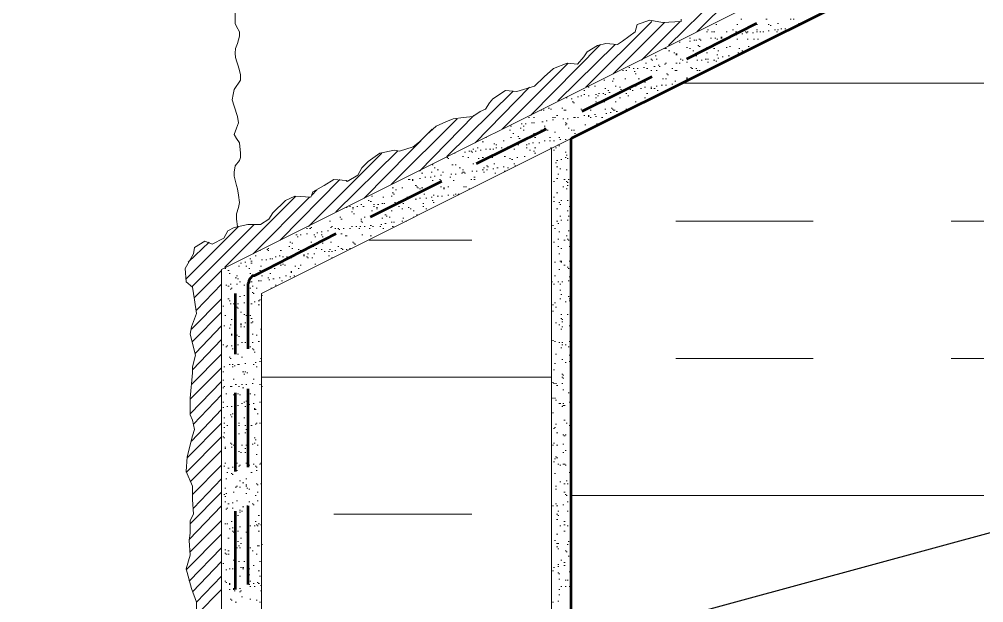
# Model space of a CAD drawing. Header units: millimetres. Extents: x 14 to 201, y 16 to 268.
# Drawn here: x 69.76 to 89.26, y 120.55 to 132.36 of the extents above; entities that cross this region are included whole.
import ezdxf

# ---------------------------------------------------------------- set-up
doc = ezdxf.new("R2010")
doc.units = ezdxf.units.MM
doc.header["$MEASUREMENT"] = 0
doc.layers.get('0').update_dxf_attribs({"linetype": 'CONTINUOUS'})

msp = doc.modelspace()

# ---------------------------------------------------------------- linework, layer by layer
at = {"color": 0, "linetype": 'Continuous', "lineweight": 15, "true_color": 0x000007}
for p, q in [((88.583, 134.662), (73.85, 127.296)), ((80.92, 129.942), (74.655, 126.809)), ((80.518, 129.752), (80.518, 114.194)), ((73.85, 111.061), (73.85, 127.296)), ((74.655, 126.809), (74.655, 111.866))]:
    msp.add_line(p, q, dxfattribs=at)
at = {"color": 0, "linetype": 'Continuous', "lineweight": 53, "true_color": 0x000007}
for p, q in [((89.26, 134.112), (80.92, 129.942)), ((84.667, 132.27), (83.248, 131.551)), ((82.55, 131.191), (81.132, 130.492)), ((80.412, 130.133), (78.994, 129.434)), ((80.92, 77.766), (80.92, 129.942)), ((78.295, 129.074), (76.856, 128.355)), ((74.38, 127), (74.38, 125.688)), ((74.126, 126.809), (74.126, 125.582)), ((74.38, 124.883), (74.38, 123.296)), ((74.126, 124.799), (74.126, 123.211)), ((74.38, 122.513), (74.38, 120.925)), ((74.126, 122.407), (74.126, 120.819))]:
    msp.add_line(p, q, dxfattribs=at)
at = {"color": 0, "linetype": 'Continuous', "lineweight": 15, "true_color": 0x656565}
for p, q in [((83.46, 132.101), (84.794, 133.435)), ((82.889, 131.826), (84.074, 132.99)), ((81.216, 130.979), (82.55, 132.313)), ((81.767, 131.254), (82.804, 132.292)), ((82.338, 131.53), (83.121, 132.313)), ((83.841, 132.249), (83.862, 132.249)), ((84.265, 132.249), (84.286, 132.249)), ((84.265, 132.249), (84.286, 132.249)), ((84.349, 132.355), (84.37, 132.355)), ((84.667, 132.249), (84.688, 132.249)), ((84.857, 132.355), (84.878, 132.355)), ((84.9, 132.249), (84.921, 132.249)), ((84.942, 132.228), (84.963, 132.228)), ((85.09, 132.27), (85.111, 132.27)), ((85.344, 132.355), (85.365, 132.355)), ((85.408, 132.355), (85.429, 132.355)), ((85.513, 132.27), (85.535, 132.27)), ((83.651, 132.101), (83.672, 132.101)), ((83.672, 132.143), (83.693, 132.143)), ((83.756, 132.101), (83.778, 132.101)), ((83.799, 132.101), (83.82, 132.101)), ((84.053, 132.101), (84.074, 132.101)), ((84.18, 132.143), (84.201, 132.143)), ((84.243, 132.101), (84.265, 132.101)), ((84.243, 132.038), (84.265, 132.038)), ((84.37, 132.059), (84.392, 132.059)), ((84.434, 132.101), (84.455, 132.101)), ((84.455, 132.08), (84.476, 132.08)), ((84.476, 132.101), (84.497, 132.101)), ((84.582, 132.08), (84.603, 132.08)), ((84.667, 132.143), (84.688, 132.143)), ((84.667, 132.101), (84.688, 132.101)), ((84.73, 132.101), (84.751, 132.101)), ((84.794, 132.101), (84.815, 132.101)), ((84.9, 132.122), (84.921, 132.122)), ((85.027, 132.143), (85.048, 132.143)), ((85.069, 132.101), (85.09, 132.101)), ((85.09, 132.143), (85.111, 132.143)), ((85.154, 132.165), (85.175, 132.165)), ((85.238, 132.165), (85.259, 132.165)), ((85.238, 132.101), (85.259, 132.101)), ((80.095, 130.408), (81.513, 131.847)), ((80.645, 130.704), (81.809, 131.847)), ((83.1, 131.889), (83.121, 131.889)), ((83.312, 131.974), (83.333, 131.974)), ((83.312, 131.911), (83.333, 131.911)), ((83.397, 131.932), (83.418, 131.932)), ((83.439, 131.932), (83.46, 131.932)), ((83.502, 131.953), (83.524, 131.953)), ((83.524, 131.932), (83.545, 131.932)), ((83.735, 131.974), (83.756, 131.974)), ((83.82, 131.974), (83.841, 131.974)), ((83.862, 131.953), (83.883, 131.953)), ((83.947, 131.995), (83.968, 131.995)), ((83.947, 131.974), (83.968, 131.974)), ((83.989, 131.953), (84.01, 131.953)), ((83.989, 131.932), (84.01, 131.932)), ((84.159, 132.016), (84.18, 132.016)), ((84.265, 131.953), (84.286, 131.953)), ((84.476, 131.953), (84.497, 131.953)), ((84.603, 131.953), (84.624, 131.953)), ((84.688, 131.953), (84.709, 131.953)), ((82.804, 131.762), (82.825, 131.762)), ((82.825, 131.762), (82.846, 131.762)), ((82.889, 131.72), (82.91, 131.72)), ((82.994, 131.678), (83.016, 131.678)), ((83.037, 131.657), (83.058, 131.657)), ((83.248, 131.784), (83.27, 131.784)), ((83.312, 131.762), (83.333, 131.762)), ((83.375, 131.72), (83.397, 131.72)), ((83.481, 131.826), (83.502, 131.826)), ((83.502, 131.805), (83.524, 131.805)), ((83.651, 131.784), (83.672, 131.784)), ((83.651, 131.678), (83.672, 131.678)), ((83.799, 131.762), (83.82, 131.762)), ((83.883, 131.72), (83.905, 131.72)), ((84.053, 131.784), (84.074, 131.784)), ((84.116, 131.805), (84.138, 131.805)), ((84.286, 131.678), (84.307, 131.678)), ((84.307, 131.762), (84.328, 131.762)), ((84.37, 131.72), (84.392, 131.72)), ((84.497, 131.805), (84.519, 131.805)), ((79.523, 130.133), (80.857, 131.466)), ((82.423, 131.466), (82.444, 131.466)), ((82.529, 131.551), (82.55, 131.551)), ((82.55, 131.53), (82.571, 131.53)), ((82.613, 131.614), (82.635, 131.614)), ((82.635, 131.551), (82.656, 131.551)), ((82.804, 131.445), (82.825, 131.445)), ((82.825, 131.466), (82.846, 131.466)), ((83.037, 131.636), (83.058, 131.636)), ((83.037, 131.466), (83.058, 131.466)), ((83.1, 131.466), (83.121, 131.466)), ((83.121, 131.551), (83.143, 131.551)), ((83.164, 131.53), (83.185, 131.53)), ((83.248, 131.487), (83.27, 131.487)), ((83.248, 131.487), (83.27, 131.487)), ((83.439, 131.614), (83.46, 131.614)), ((83.46, 131.53), (83.481, 131.53)), ((83.545, 131.53), (83.566, 131.53)), ((83.629, 131.551), (83.651, 131.551)), ((83.672, 131.551), (83.693, 131.551)), ((83.672, 131.487), (83.693, 131.487)), ((83.799, 131.53), (83.82, 131.53)), ((83.841, 131.508), (83.862, 131.508)), ((83.862, 131.636), (83.883, 131.636)), ((83.883, 131.572), (83.905, 131.572)), ((83.968, 131.593), (83.989, 131.593)), ((84.095, 131.614), (84.116, 131.614)), ((84.116, 131.551), (84.138, 131.551)), ((84.286, 131.636), (84.307, 131.636)), ((84.307, 131.636), (84.328, 131.636)), ((81.957, 131.318), (81.979, 131.318)), ((82.021, 131.318), (82.042, 131.318)), ((82.084, 131.382), (82.106, 131.382)), ((82.169, 131.36), (82.19, 131.36)), ((82.19, 131.297), (82.211, 131.297)), ((82.211, 131.254), (82.233, 131.254)), ((82.254, 131.36), (82.275, 131.36)), ((82.381, 131.382), (82.402, 131.382)), ((82.444, 131.36), (82.465, 131.36)), ((82.529, 131.318), (82.55, 131.318)), ((82.592, 131.403), (82.613, 131.403)), ((82.635, 131.318), (82.656, 131.318)), ((82.677, 131.424), (82.698, 131.424)), ((82.698, 131.403), (82.719, 131.403)), ((82.846, 131.254), (82.867, 131.254)), ((82.952, 131.36), (82.973, 131.36)), ((83.016, 131.318), (83.037, 131.318)), ((83.037, 131.318), (83.058, 131.318)), ((83.333, 131.382), (83.354, 131.382)), ((83.354, 131.36), (83.375, 131.36)), ((83.439, 131.36), (83.46, 131.36)), ((83.46, 131.318), (83.481, 131.318)), ((83.502, 131.318), (83.524, 131.318)), ((81.576, 131.127), (81.598, 131.127)), ((81.746, 131.106), (81.767, 131.106)), ((81.767, 131.149), (81.788, 131.149)), ((82, 131.149), (82.021, 131.149)), ((82.275, 131.149), (82.296, 131.149)), ((82.381, 131.106), (82.402, 131.106)), ((82.402, 131.085), (82.423, 131.085)), ((82.423, 131.149), (82.444, 131.149)), ((82.762, 131.149), (82.783, 131.149)), ((82.825, 131.149), (82.846, 131.149)), ((82.867, 131.233), (82.889, 131.233)), ((83.016, 131.106), (83.037, 131.106)), ((83.143, 131.064), (89.26, 131.064)), ((83.164, 131.064), (83.185, 131.064)), ((83.248, 131.17), (83.27, 131.17)), ((83.248, 131.149), (83.27, 131.149)), ((83.502, 131.233), (83.524, 131.233)), ((78.401, 129.582), (79.735, 130.895)), ((78.973, 129.857), (80.073, 130.979)), ((81.174, 130.916), (81.195, 130.916)), ((81.259, 130.979), (81.28, 130.979)), ((81.386, 131), (81.407, 131)), ((81.598, 130.958), (81.619, 130.958)), ((81.661, 130.916), (81.682, 130.916)), ((81.682, 130.874), (81.703, 130.874)), ((81.809, 131), (81.83, 131)), ((81.894, 130.979), (81.915, 130.979)), ((81.894, 130.895), (81.915, 130.895)), ((81.915, 130.937), (81.936, 130.937)), ((81.979, 130.916), (82, 130.916)), ((82.084, 130.958), (82.106, 130.958)), ((82.106, 130.937), (82.127, 130.937)), ((82.148, 130.916), (82.169, 130.916)), ((82.211, 131), (82.233, 131)), ((82.317, 130.958), (82.338, 130.958)), ((82.402, 130.979), (82.423, 130.979)), ((82.529, 130.979), (82.55, 130.979)), ((82.529, 130.958), (82.55, 130.958)), ((82.592, 130.958), (82.613, 130.958)), ((82.635, 131), (82.656, 131)), ((82.656, 130.916), (82.677, 130.916)), ((82.74, 131.022), (82.762, 131.022)), ((82.825, 131.022), (82.846, 131.022)), ((82.952, 131.043), (82.973, 131.043)), ((83.058, 131.022), (83.079, 131.022)), ((80.814, 130.768), (80.835, 130.768)), ((80.92, 130.746), (80.941, 130.746)), ((80.941, 130.683), (80.963, 130.683)), ((81.047, 130.789), (81.068, 130.789)), ((81.111, 130.81), (81.132, 130.81)), ((81.174, 130.831), (81.195, 130.831)), ((81.259, 130.81), (81.28, 130.81)), ((81.407, 130.831), (81.428, 130.831)), ((81.407, 130.768), (81.428, 130.768)), ((81.407, 130.683), (81.428, 130.683)), ((81.449, 130.81), (81.471, 130.81)), ((81.471, 130.852), (81.492, 130.852)), ((81.555, 130.852), (81.576, 130.852)), ((81.576, 130.683), (81.598, 130.683)), ((81.598, 130.831), (81.619, 130.831)), ((81.809, 130.683), (81.83, 130.683)), ((81.894, 130.768), (81.915, 130.768)), ((82.021, 130.852), (82.042, 130.852)), ((82.063, 130.81), (82.084, 130.81)), ((82.211, 130.683), (82.233, 130.683)), ((82.211, 130.683), (82.233, 130.683)), ((82.402, 130.768), (82.423, 130.768)), ((82.444, 130.852), (82.465, 130.852)), ((80.306, 130.514), (80.327, 130.514)), ((80.349, 130.514), (80.37, 130.514)), ((80.454, 130.556), (80.476, 130.556)), ((80.497, 130.535), (80.518, 130.535)), ((80.73, 130.556), (80.751, 130.556)), ((80.772, 130.514), (80.793, 130.514)), ((80.793, 130.514), (80.814, 130.514)), ((80.963, 130.662), (80.984, 130.662)), ((80.963, 130.662), (80.984, 130.662)), ((81.111, 130.535), (81.132, 130.535)), ((81.195, 130.535), (81.216, 130.535)), ((81.238, 130.556), (81.259, 130.556)), ((81.301, 130.514), (81.322, 130.514)), ((81.598, 130.535), (81.619, 130.535)), ((81.703, 130.471), (81.725, 130.471)), ((81.725, 130.556), (81.746, 130.556)), ((81.746, 130.535), (81.767, 130.535)), ((81.767, 130.514), (81.788, 130.514)), ((81.788, 130.514), (81.809, 130.514)), ((81.83, 130.492), (81.852, 130.492)), ((82.021, 130.535), (82.042, 130.535)), ((82.042, 130.514), (82.063, 130.514)), ((82.254, 130.641), (82.275, 130.641)), ((77.279, 129.011), (78.613, 130.344)), ((77.851, 129.286), (78.952, 130.408)), ((80.052, 130.366), (80.073, 130.366)), ((80.158, 130.366), (80.179, 130.366)), ((80.327, 130.281), (80.349, 130.281)), ((80.412, 130.302), (80.433, 130.302)), ((80.539, 130.366), (80.56, 130.366)), ((80.539, 130.323), (80.56, 130.323)), ((80.581, 130.366), (80.603, 130.366)), ((80.624, 130.408), (80.645, 130.408)), ((80.751, 130.344), (80.772, 130.344)), ((80.835, 130.344), (80.857, 130.344)), ((80.963, 130.366), (80.984, 130.366)), ((80.984, 130.366), (81.005, 130.366)), ((81.047, 130.366), (81.068, 130.366)), ((81.174, 130.408), (81.195, 130.408)), ((81.259, 130.408), (81.28, 130.408)), ((81.259, 130.387), (81.28, 130.387)), ((81.301, 130.366), (81.322, 130.366)), ((81.386, 130.429), (81.407, 130.429)), ((81.407, 130.387), (81.428, 130.387)), ((81.534, 130.366), (81.555, 130.366)), ((81.619, 130.45), (81.64, 130.45)), ((76.729, 128.736), (78.105, 130.133)), ((79.671, 130.112), (79.692, 130.112)), ((79.692, 130.196), (79.714, 130.196)), ((79.883, 130.154), (79.904, 130.154)), ((79.904, 130.238), (79.925, 130.238)), ((79.946, 130.196), (79.968, 130.196)), ((79.946, 130.112), (79.968, 130.112)), ((79.989, 130.238), (80.01, 130.238)), ((80.116, 130.26), (80.137, 130.26)), ((80.158, 130.26), (80.179, 130.26)), ((80.306, 130.112), (80.327, 130.112)), ((80.349, 130.09), (80.37, 130.09)), ((80.37, 130.196), (80.391, 130.196)), ((80.37, 130.154), (80.391, 130.154)), ((80.433, 130.112), (80.454, 130.112)), ((80.793, 130.26), (80.814, 130.26)), ((80.793, 130.217), (80.814, 130.217)), ((80.814, 130.238), (80.835, 130.238)), ((80.857, 130.154), (80.878, 130.154)), ((80.92, 130.112), (80.941, 130.112)), ((80.963, 130.112), (80.984, 130.112)), ((81.195, 130.217), (81.216, 130.217)), ((81.428, 130.238), (81.449, 130.238)), ((79.185, 129.963), (79.206, 129.963)), ((79.544, 129.9), (79.565, 129.9)), ((79.692, 129.963), (79.714, 129.963)), ((79.735, 130.048), (79.756, 130.048)), ((79.841, 129.984), (79.862, 129.984)), ((79.862, 129.942), (79.883, 129.942)), ((79.968, 129.9), (79.989, 129.9)), ((80.158, 130.048), (80.179, 130.048)), ((80.179, 129.963), (80.2, 129.963)), ((80.37, 129.9), (80.391, 129.9)), ((80.476, 129.963), (80.497, 129.963)), ((80.476, 129.9), (80.497, 129.9)), ((80.56, 129.9), (80.581, 129.9)), ((80.581, 130.069), (80.603, 130.069)), ((80.666, 129.963), (80.687, 129.963)), ((80.687, 129.921), (80.708, 129.921)), ((80.793, 129.921), (80.814, 129.921)), ((80.899, 129.942), (80.92, 129.942)), ((80.984, 130.048), (81.005, 130.048)), ((78.931, 129.73), (78.952, 129.73)), ((79.015, 129.752), (79.036, 129.752)), ((79.079, 129.709), (79.1, 129.709)), ((79.121, 129.879), (79.142, 129.879)), ((79.185, 129.73), (79.206, 129.73)), ((79.269, 129.73), (79.29, 129.73)), ((79.333, 129.73), (79.354, 129.73)), ((79.354, 129.836), (79.375, 129.836)), ((79.396, 129.815), (79.417, 129.815)), ((79.396, 129.752), (79.417, 129.752)), ((79.502, 129.752), (79.523, 129.752)), ((79.565, 129.709), (79.587, 129.709)), ((79.629, 129.773), (79.65, 129.773)), ((79.692, 129.794), (79.714, 129.794)), ((79.756, 129.73), (79.777, 129.73)), ((79.841, 129.815), (79.862, 129.815)), ((80.01, 129.815), (80.031, 129.815)), ((80.01, 129.752), (80.031, 129.752)), ((80.052, 129.836), (80.073, 129.836)), ((80.073, 129.709), (80.095, 129.709)), ((80.137, 129.857), (80.158, 129.857)), ((80.179, 129.752), (80.2, 129.752)), ((80.264, 129.857), (80.285, 129.857)), ((80.497, 129.752), (80.518, 129.752)), ((80.56, 129.709), (80.581, 129.709)), ((80.603, 129.752), (80.624, 129.752)), ((80.645, 129.815), (80.666, 129.815)), ((80.666, 129.794), (80.687, 129.794)), ((75.607, 128.164), (77.089, 129.646)), ((76.158, 128.461), (77.406, 129.688)), ((78.401, 129.561), (78.423, 129.561)), ((78.423, 129.54), (78.444, 129.54)), ((78.55, 129.646), (78.571, 129.646)), ((78.719, 129.582), (78.74, 129.582)), ((78.761, 129.667), (78.782, 129.667)), ((78.825, 129.561), (78.846, 129.561)), ((78.846, 129.688), (78.867, 129.688)), ((78.888, 129.688), (78.909, 129.688)), ((78.909, 129.667), (78.931, 129.667)), ((78.973, 129.688), (78.994, 129.688)), ((79.036, 129.54), (79.058, 129.54)), ((79.121, 129.561), (79.142, 129.561)), ((79.312, 129.561), (79.333, 129.561)), ((79.523, 129.688), (79.544, 129.688)), ((79.565, 129.582), (79.587, 129.582)), ((79.671, 129.54), (79.692, 129.54)), ((79.714, 129.519), (79.735, 129.519)), ((79.819, 129.561), (79.841, 129.561)), ((79.968, 129.582), (79.989, 129.582)), ((80.158, 129.688), (80.179, 129.688)), ((80.179, 129.646), (80.2, 129.646)), ((80.624, 129.498), (80.645, 129.498)), ((80.708, 129.519), (80.73, 129.519)), ((80.793, 129.667), (80.814, 129.667)), ((80.793, 129.561), (80.814, 129.561)), ((80.814, 129.604), (80.835, 129.604)), ((80.835, 129.54), (80.857, 129.54)), ((78.105, 129.413), (78.126, 129.413)), ((78.147, 129.35), (78.169, 129.35)), ((78.211, 129.307), (78.232, 129.307)), ((78.507, 129.413), (78.528, 129.413)), ((78.571, 129.413), (78.592, 129.413)), ((78.655, 129.35), (78.677, 129.35)), ((78.719, 129.307), (78.74, 129.307)), ((78.931, 129.434), (78.952, 129.434)), ((79.121, 129.307), (79.142, 129.307)), ((79.142, 129.35), (79.163, 129.35)), ((79.206, 129.392), (79.227, 129.392)), ((79.206, 129.307), (79.227, 129.307)), ((79.227, 129.371), (79.248, 129.371)), ((79.333, 129.328), (79.354, 129.328)), ((79.354, 129.434), (79.375, 129.434)), ((79.417, 129.35), (79.438, 129.35)), ((79.544, 129.371), (79.565, 129.371)), ((79.629, 129.35), (79.65, 129.35)), ((79.756, 129.434), (79.777, 129.434)), ((79.777, 129.392), (79.798, 129.392)), ((80.603, 129.455), (80.624, 129.455)), ((80.624, 129.371), (80.645, 129.371)), ((80.687, 129.328), (80.708, 129.328)), ((80.814, 129.307), (80.835, 129.307)), ((75.036, 127.889), (76.242, 129.117)), ((77.618, 129.117), (77.639, 129.117)), ((77.639, 129.117), (77.66, 129.117)), ((77.703, 129.117), (77.724, 129.117)), ((77.851, 129.138), (77.872, 129.138)), ((77.893, 129.244), (77.915, 129.244)), ((77.957, 129.159), (77.978, 129.159)), ((78.063, 129.159), (78.084, 129.159)), ((78.084, 129.265), (78.105, 129.265)), ((78.147, 129.18), (78.169, 129.18)), ((78.253, 129.117), (78.274, 129.117)), ((78.274, 129.201), (78.295, 129.201)), ((78.317, 129.265), (78.338, 129.265)), ((78.465, 129.159), (78.486, 129.159)), ((78.486, 129.222), (78.507, 129.222)), ((78.571, 129.222), (78.592, 129.222)), ((78.698, 129.244), (78.719, 129.244)), ((78.719, 129.265), (78.74, 129.265)), ((78.74, 129.265), (78.761, 129.265)), ((78.761, 129.244), (78.782, 129.244)), ((78.888, 129.117), (78.909, 129.117)), ((78.909, 129.286), (78.931, 129.286)), ((78.952, 129.159), (78.973, 129.159)), ((78.952, 129.117), (78.973, 129.117)), ((78.994, 129.286), (79.015, 129.286)), ((79.142, 129.265), (79.163, 129.265)), ((79.375, 129.244), (79.396, 129.244)), ((79.565, 129.286), (79.587, 129.286)), ((80.624, 129.138), (80.645, 129.138)), ((80.645, 129.222), (80.666, 129.222)), ((80.772, 129.117), (80.793, 129.117)), ((80.857, 129.117), (80.878, 129.117)), ((77.301, 128.947), (77.322, 128.947)), ((77.491, 128.947), (77.512, 128.947)), ((77.703, 129.096), (77.724, 129.096)), ((77.766, 128.99), (77.788, 128.99)), ((77.788, 128.968), (77.809, 128.968)), ((77.809, 128.947), (77.83, 128.947)), ((77.851, 128.926), (77.872, 128.926)), ((77.893, 128.947), (77.915, 128.947)), ((78.105, 129.096), (78.126, 129.096)), ((78.274, 129.096), (78.295, 129.096)), ((78.274, 128.968), (78.295, 128.968)), ((78.338, 128.947), (78.359, 128.947)), ((78.338, 128.926), (78.359, 128.926)), ((78.423, 128.968), (78.444, 128.968)), ((78.528, 129.096), (78.55, 129.096)), ((78.74, 128.968), (78.761, 128.968)), ((78.782, 128.968), (78.804, 128.968)), ((78.846, 128.926), (78.867, 128.926)), ((80.56, 129.074), (80.581, 129.074)), ((80.751, 128.968), (80.772, 128.968)), ((80.814, 129.074), (80.835, 129.074)), ((80.814, 128.926), (80.835, 128.926)), ((80.835, 129.053), (80.857, 129.053)), ((80.835, 128.99), (80.857, 128.99)), ((73.914, 127.339), (75.353, 128.778)), ((74.485, 127.614), (75.628, 128.757)), ((75.671, 128.799), (75.777, 128.905)), ((76.877, 128.778), (76.898, 128.778)), ((77.11, 128.757), (77.131, 128.757)), ((77.279, 128.778), (77.301, 128.778)), ((77.301, 128.842), (77.322, 128.842)), ((77.322, 128.82), (77.343, 128.82)), ((77.364, 128.905), (77.385, 128.905)), ((77.597, 128.757), (77.618, 128.757)), ((77.703, 128.799), (77.724, 128.799)), ((77.851, 128.736), (77.872, 128.736)), ((77.936, 128.82), (77.957, 128.82)), ((77.978, 128.736), (77.999, 128.736)), ((78.084, 128.757), (78.105, 128.757)), ((78.126, 128.799), (78.147, 128.799)), ((78.211, 128.778), (78.232, 128.778)), ((78.295, 128.778), (78.317, 128.778)), ((78.423, 128.799), (78.444, 128.799)), ((78.528, 128.799), (78.55, 128.799)), ((78.571, 128.82), (78.592, 128.82)), ((78.613, 128.799), (78.634, 128.799)), ((78.634, 128.82), (78.655, 128.82)), ((80.56, 128.757), (80.581, 128.757)), ((80.624, 128.842), (80.645, 128.842)), ((76.369, 128.545), (76.39, 128.545)), ((76.433, 128.566), (76.454, 128.566)), ((76.496, 128.545), (76.517, 128.545)), ((76.496, 128.524), (76.517, 128.524)), ((76.581, 128.566), (76.602, 128.566)), ((76.666, 128.609), (76.687, 128.609)), ((76.708, 128.566), (76.729, 128.566)), ((76.814, 128.693), (76.835, 128.693)), ((76.856, 128.672), (76.877, 128.672)), ((76.92, 128.609), (76.941, 128.609)), ((76.92, 128.566), (76.941, 128.566)), ((76.983, 128.545), (77.004, 128.545)), ((76.983, 128.524), (77.004, 128.524)), ((77.004, 128.609), (77.025, 128.609)), ((77.089, 128.63), (77.11, 128.63)), ((77.131, 128.63), (77.152, 128.63)), ((77.343, 128.651), (77.364, 128.651)), ((77.428, 128.672), (77.449, 128.672)), ((77.428, 128.566), (77.449, 128.566)), ((77.47, 128.693), (77.491, 128.693)), ((77.491, 128.524), (77.512, 128.524)), ((77.512, 128.63), (77.533, 128.63)), ((77.555, 128.693), (77.576, 128.693)), ((77.618, 128.545), (77.639, 128.545)), ((77.66, 128.524), (77.682, 128.524)), ((77.766, 128.714), (77.788, 128.714)), ((77.915, 128.63), (77.936, 128.63)), ((77.915, 128.566), (77.936, 128.566)), ((77.978, 128.524), (77.999, 128.524)), ((78.105, 128.693), (78.126, 128.693)), ((78.126, 128.651), (78.147, 128.651)), ((80.56, 128.672), (80.581, 128.672)), ((80.624, 128.524), (80.645, 128.524)), ((80.666, 128.651), (80.687, 128.651)), ((80.687, 128.609), (80.708, 128.609)), ((80.708, 128.693), (80.73, 128.693)), ((80.835, 128.693), (80.857, 128.693)), ((80.878, 128.566), (80.899, 128.566)), ((80.92, 128.714), (80.941, 128.714)), ((76.242, 128.355), (76.263, 128.355)), ((76.475, 128.461), (76.496, 128.461)), ((76.517, 128.418), (76.539, 128.418)), ((76.729, 128.355), (76.75, 128.355)), ((76.877, 128.482), (76.898, 128.482)), ((77.089, 128.333), (77.11, 128.333)), ((77.152, 128.397), (77.174, 128.397)), ((77.174, 128.376), (77.195, 128.376)), ((77.237, 128.355), (77.258, 128.355)), ((77.279, 128.482), (77.301, 128.482)), ((77.512, 128.333), (77.533, 128.333)), ((77.724, 128.482), (77.745, 128.482)), ((77.724, 128.355), (77.745, 128.355)), ((77.788, 128.397), (77.809, 128.397)), ((80.687, 128.376), (80.708, 128.376)), ((80.835, 128.482), (80.857, 128.482)), ((80.857, 128.376), (80.878, 128.376)), ((73.131, 127.106), (74.189, 128.164)), ((73.258, 126.958), (74.507, 128.206)), ((75.65, 128.143), (75.671, 128.143)), ((76.031, 128.27), (76.052, 128.27)), ((76.052, 128.143), (76.073, 128.143)), ((76.073, 128.164), (76.094, 128.164)), ((76.263, 128.312), (76.285, 128.312)), ((76.475, 128.164), (76.496, 128.164)), ((76.56, 128.164), (76.581, 128.164)), ((76.644, 128.164), (76.666, 128.164)), ((76.666, 128.312), (76.687, 128.312)), ((76.666, 128.27), (76.687, 128.27)), ((76.687, 128.249), (76.708, 128.249)), ((76.729, 128.164), (76.75, 128.164)), ((76.856, 128.185), (76.877, 128.185)), ((76.898, 128.164), (76.92, 128.164)), ((77.047, 128.164), (77.068, 128.164)), ((77.068, 128.206), (77.089, 128.206)), ((77.152, 128.228), (77.174, 128.228)), ((77.279, 128.249), (77.301, 128.249)), ((77.301, 128.164), (77.322, 128.164)), ((77.322, 128.249), (77.343, 128.249)), ((77.491, 128.27), (77.512, 128.27)), ((77.576, 128.27), (77.597, 128.27)), ((80.539, 128.185), (80.56, 128.185)), ((80.624, 128.27), (80.645, 128.27)), ((80.645, 128.228), (80.666, 128.228)), ((80.708, 128.291), (80.73, 128.291)), ((80.835, 128.291), (80.857, 128.291)), ((83.037, 128.27), (85.81, 128.27)), ((88.604, 128.27), (89.26, 128.27)), ((75.353, 127.995), (75.375, 127.995)), ((75.375, 127.953), (75.396, 127.953)), ((75.438, 127.995), (75.459, 127.995)), ((75.438, 127.995), (75.459, 127.995)), ((75.565, 128.122), (75.586, 128.122)), ((75.565, 128.016), (75.586, 128.016)), ((75.628, 128.122), (75.65, 128.122)), ((75.713, 127.995), (75.734, 127.995)), ((75.734, 127.953), (75.756, 127.953)), ((75.777, 128.037), (75.798, 128.037)), ((75.861, 128.058), (75.883, 128.058)), ((75.861, 127.995), (75.883, 127.995)), ((75.883, 127.953), (75.904, 127.953)), ((75.988, 128.079), (76.01, 128.079)), ((76.137, 128.122), (76.158, 128.122)), ((76.2, 128.122), (76.221, 128.122)), ((76.221, 128.101), (76.242, 128.101)), ((76.221, 128.101), (76.242, 128.101)), ((76.263, 128.016), (76.285, 128.016)), ((76.306, 128.122), (76.327, 128.122)), ((76.348, 127.974), (76.369, 127.974)), ((76.369, 127.974), (76.39, 127.974)), ((76.433, 128.122), (76.454, 128.122)), ((76.623, 128.122), (76.644, 128.122)), ((76.687, 127.995), (76.708, 127.995)), ((76.835, 128.122), (76.856, 128.122)), ((76.856, 127.974), (76.877, 127.974)), ((77.11, 128.122), (77.131, 128.122)), ((80.581, 128.122), (80.603, 128.122)), ((80.666, 128.058), (80.687, 128.058)), ((80.814, 127.974), (80.835, 127.974)), ((80.857, 128.079), (80.878, 128.079)), ((73.173, 127.445), (73.596, 127.847)), ((75.205, 127.762), (75.226, 127.762)), ((75.226, 127.847), (75.248, 127.847)), ((75.226, 127.847), (75.248, 127.847)), ((75.269, 127.825), (75.29, 127.825)), ((75.65, 127.847), (75.671, 127.847)), ((75.692, 127.762), (75.713, 127.762)), ((75.883, 127.825), (75.904, 127.825)), ((76.052, 127.847), (76.073, 127.847)), ((76.2, 127.762), (76.221, 127.762)), ((76.496, 127.847), (76.517, 127.847)), ((76.517, 127.825), (76.539, 127.825)), ((76.539, 127.804), (76.56, 127.804)), ((76.835, 127.889), (78.909, 127.889)), ((80.56, 127.847), (80.581, 127.847)), ((80.645, 127.91), (80.666, 127.91)), ((80.645, 127.762), (80.666, 127.762)), ((80.772, 127.889), (80.793, 127.889)), ((80.835, 127.91), (80.857, 127.91)), ((80.857, 127.889), (80.878, 127.889)), ((80.857, 127.889), (80.878, 127.889)), ((80.878, 127.762), (80.899, 127.762)), ((74.528, 127.571), (74.549, 127.571)), ((74.613, 127.677), (74.634, 127.677)), ((74.761, 127.699), (74.782, 127.699)), ((74.782, 127.72), (74.803, 127.72)), ((74.782, 127.677), (74.803, 127.677)), ((74.93, 127.55), (74.951, 127.55)), ((75.015, 127.571), (75.036, 127.571)), ((75.036, 127.677), (75.057, 127.677)), ((75.078, 127.55), (75.099, 127.55)), ((75.163, 127.55), (75.184, 127.55)), ((75.269, 127.72), (75.29, 127.72)), ((75.29, 127.571), (75.311, 127.571)), ((75.396, 127.699), (75.417, 127.699)), ((75.438, 127.677), (75.459, 127.677)), ((75.502, 127.593), (75.523, 127.593)), ((75.502, 127.571), (75.523, 127.571)), ((75.565, 127.55), (75.586, 127.55)), ((75.586, 127.614), (75.607, 127.614)), ((75.713, 127.614), (75.734, 127.614)), ((75.756, 127.72), (75.777, 127.72)), ((75.861, 127.699), (75.883, 127.699)), ((75.925, 127.656), (75.946, 127.656)), ((76.01, 127.656), (76.031, 127.656)), ((76.01, 127.571), (76.031, 127.571)), ((76.031, 127.699), (76.052, 127.699)), ((76.073, 127.656), (76.094, 127.656)), ((76.137, 127.677), (76.158, 127.677)), ((76.263, 127.72), (76.285, 127.72)), ((76.285, 127.699), (76.306, 127.699)), ((76.369, 127.699), (76.39, 127.699)), ((76.433, 127.72), (76.454, 127.72)), ((80.666, 127.614), (80.687, 127.614)), ((80.708, 127.72), (80.73, 127.72)), ((74.189, 127.36), (74.21, 127.36)), ((74.231, 127.423), (74.253, 127.423)), ((74.316, 127.445), (74.337, 127.445)), ((74.337, 127.36), (74.358, 127.36)), ((74.422, 127.508), (74.443, 127.508)), ((74.443, 127.466), (74.464, 127.466)), ((74.443, 127.423), (74.464, 127.423)), ((74.634, 127.36), (74.655, 127.36)), ((74.655, 127.487), (74.676, 127.487)), ((74.74, 127.487), (74.761, 127.487)), ((74.824, 127.508), (74.845, 127.508)), ((74.845, 127.36), (74.867, 127.36)), ((74.867, 127.508), (74.888, 127.508)), ((75.036, 127.381), (75.057, 127.381)), ((75.078, 127.402), (75.099, 127.402)), ((75.121, 127.381), (75.142, 127.381)), ((75.248, 127.529), (75.269, 127.529)), ((75.332, 127.36), (75.353, 127.36)), ((75.438, 127.381), (75.459, 127.381)), ((75.586, 127.529), (75.607, 127.529)), ((75.671, 127.529), (75.692, 127.529)), ((75.734, 127.402), (75.756, 127.402)), ((76.073, 127.529), (76.094, 127.529)), ((80.581, 127.445), (80.603, 127.445)), ((80.687, 127.466), (80.708, 127.466)), ((80.708, 127.466), (80.73, 127.466)), ((80.708, 127.445), (80.73, 127.445)), ((80.772, 127.381), (80.793, 127.381)), ((80.878, 127.466), (80.899, 127.466)), ((73.3, 126.725), (73.85, 127.275)), ((73.914, 127.317), (73.935, 127.317)), ((73.977, 127.275), (73.999, 127.275)), ((73.999, 127.212), (74.02, 127.212)), ((74.147, 127.169), (74.168, 127.169)), ((74.401, 127.317), (74.422, 127.317)), ((74.422, 127.212), (74.443, 127.212)), ((74.613, 127.275), (74.634, 127.275)), ((74.634, 127.254), (74.655, 127.254)), ((74.655, 127.169), (74.676, 127.169)), ((74.824, 127.212), (74.845, 127.212)), ((74.909, 127.317), (74.93, 127.317)), ((75.142, 127.169), (75.163, 127.169)), ((75.248, 127.254), (75.269, 127.254)), ((75.248, 127.233), (75.269, 127.233)), ((75.311, 127.169), (75.332, 127.169)), ((75.396, 127.317), (75.417, 127.317)), ((80.581, 127.169), (80.603, 127.169)), ((80.666, 127.296), (80.687, 127.296)), ((80.835, 127.339), (80.857, 127.339)), ((80.857, 127.317), (80.878, 127.317)), ((73.342, 126.471), (73.85, 127)), ((73.935, 126.979), (73.956, 126.979)), ((74.02, 127), (74.041, 127)), ((74.126, 127.127), (74.147, 127.127)), ((74.147, 127), (74.168, 127)), ((74.168, 127.106), (74.189, 127.106)), ((74.21, 127.042), (74.231, 127.042)), ((74.295, 126.979), (74.316, 126.979)), ((74.38, 127.042), (74.401, 127.042)), ((74.443, 127.042), (74.464, 127.042)), ((74.591, 127.063), (74.613, 127.063)), ((74.634, 127.063), (74.655, 127.063)), ((74.782, 127.127), (74.803, 127.127)), ((74.803, 127.085), (74.824, 127.085)), ((74.888, 127.106), (74.909, 127.106)), ((74.93, 126.979), (74.951, 126.979)), ((75.015, 127.127), (75.036, 127.127)), ((75.057, 127.063), (75.078, 127.063)), ((75.226, 127.148), (75.248, 127.148)), ((80.518, 127.042), (80.539, 127.042)), ((80.56, 127), (80.581, 127)), ((80.645, 127.042), (80.666, 127.042)), ((80.687, 127), (80.708, 127)), ((80.73, 127.042), (80.751, 127.042)), ((80.857, 127.063), (80.878, 127.063)), ((80.878, 127.148), (80.899, 127.148)), ((80.899, 126.979), (80.92, 126.979)), ((73.977, 126.958), (73.999, 126.958)), ((74.02, 126.894), (74.041, 126.894)), ((74.041, 126.915), (74.062, 126.915)), ((74.295, 126.767), (74.316, 126.767)), ((74.422, 126.915), (74.443, 126.915)), ((74.464, 126.958), (74.485, 126.958)), ((74.464, 126.831), (74.485, 126.831)), ((74.485, 126.809), (74.507, 126.809)), ((74.549, 126.915), (74.57, 126.915)), ((74.655, 126.767), (74.676, 126.767)), ((74.845, 126.915), (74.867, 126.915)), ((80.687, 126.873), (80.708, 126.873)), ((80.708, 126.788), (80.73, 126.788)), ((80.899, 126.852), (80.92, 126.852)), ((73.237, 126.09), (73.85, 126.704)), ((73.977, 126.704), (73.999, 126.704)), ((73.999, 126.661), (74.02, 126.661)), ((74.02, 126.598), (74.041, 126.598)), ((74.083, 126.598), (74.104, 126.598)), ((74.168, 126.598), (74.189, 126.598)), ((74.21, 126.746), (74.231, 126.746)), ((74.295, 126.619), (74.316, 126.619)), ((74.443, 126.598), (74.464, 126.598)), ((74.507, 126.64), (74.528, 126.64)), ((74.591, 126.661), (74.613, 126.661)), ((74.591, 126.577), (74.613, 126.577)), ((74.613, 126.683), (74.634, 126.683)), ((80.539, 126.577), (80.56, 126.577)), ((80.581, 126.619), (80.603, 126.619)), ((80.687, 126.704), (80.708, 126.704)), ((80.793, 126.64), (80.814, 126.64)), ((80.857, 126.746), (80.878, 126.746)), ((80.878, 126.704), (80.899, 126.704)), ((80.878, 126.661), (80.899, 126.661)), ((73.258, 125.836), (73.85, 126.429)), ((73.872, 126.555), (73.893, 126.555)), ((74.104, 126.555), (74.126, 126.555)), ((74.147, 126.534), (74.168, 126.534)), ((74.168, 126.513), (74.189, 126.513)), ((74.231, 126.429), (74.253, 126.429)), ((74.295, 126.386), (74.316, 126.386)), ((80.539, 126.45), (80.56, 126.45)), ((80.603, 126.534), (80.624, 126.534)), ((80.708, 126.386), (80.73, 126.386)), ((80.835, 126.386), (80.857, 126.386)), ((80.899, 126.555), (80.92, 126.555)), ((73.914, 126.365), (73.935, 126.365)), ((74.041, 126.28), (74.062, 126.28)), ((74.231, 126.196), (74.253, 126.196)), ((74.316, 126.217), (74.337, 126.217)), ((74.337, 126.365), (74.358, 126.365)), ((74.422, 126.365), (74.443, 126.365)), ((74.443, 126.301), (74.464, 126.301)), ((74.443, 126.217), (74.464, 126.217)), ((74.464, 126.238), (74.485, 126.238)), ((80.603, 126.217), (80.624, 126.217)), ((80.708, 126.301), (80.73, 126.301)), ((80.73, 126.28), (80.751, 126.28)), ((80.73, 126.238), (80.751, 126.238)), ((80.92, 126.238), (80.941, 126.238)), ((73.321, 125.603), (73.85, 126.153)), ((73.893, 126.153), (73.914, 126.153)), ((73.999, 126.111), (74.02, 126.111)), ((74.02, 126.175), (74.041, 126.175)), ((74.231, 126.175), (74.253, 126.175)), ((74.231, 126.132), (74.253, 126.132)), ((74.295, 126.132), (74.316, 126.132)), ((74.634, 126.09), (74.655, 126.09)), ((80.666, 126.175), (80.687, 126.175)), ((80.708, 126.09), (80.73, 126.09)), ((80.73, 126.132), (80.751, 126.132)), ((80.878, 126.153), (80.899, 126.153)), ((73.258, 125.264), (73.85, 125.878)), ((74.041, 125.984), (74.062, 125.984)), ((74.041, 125.963), (74.062, 125.963)), ((74.147, 125.963), (74.168, 125.963)), ((74.189, 125.942), (74.21, 125.942)), ((74.253, 125.815), (74.274, 125.815)), ((74.316, 125.815), (74.337, 125.815)), ((74.38, 125.815), (74.401, 125.815)), ((74.464, 125.984), (74.485, 125.984)), ((74.464, 125.815), (74.485, 125.815)), ((74.549, 125.963), (74.57, 125.963)), ((74.591, 125.836), (74.613, 125.836)), ((80.539, 125.857), (80.56, 125.857)), ((80.581, 125.836), (80.603, 125.836)), ((80.666, 125.815), (80.687, 125.815)), ((80.73, 125.815), (80.751, 125.815)), ((80.878, 125.836), (80.899, 125.836)), ((73.872, 125.772), (73.893, 125.772)), ((73.935, 125.73), (73.956, 125.73)), ((73.956, 125.751), (73.977, 125.751)), ((74.041, 125.751), (74.062, 125.751)), ((74.062, 125.688), (74.083, 125.688)), ((74.168, 125.772), (74.189, 125.772)), ((74.358, 125.772), (74.38, 125.772)), ((74.422, 125.73), (74.443, 125.73)), ((74.464, 125.688), (74.485, 125.688)), ((74.485, 125.667), (74.507, 125.667)), ((74.507, 125.624), (74.528, 125.624)), ((80.708, 125.709), (80.73, 125.709)), ((80.73, 125.772), (80.751, 125.772)), ((80.793, 125.772), (80.814, 125.772)), ((80.857, 125.73), (80.878, 125.73)), ((73.237, 124.968), (73.85, 125.582)), ((73.999, 125.518), (74.02, 125.518)), ((74.02, 125.497), (74.041, 125.497)), ((74.168, 125.582), (74.189, 125.582)), ((74.253, 125.518), (74.274, 125.518)), ((74.528, 125.412), (74.549, 125.412)), ((74.613, 125.434), (74.634, 125.434)), ((74.634, 125.497), (74.655, 125.497)), ((80.603, 125.582), (80.624, 125.582)), ((80.73, 125.476), (80.751, 125.476)), ((80.793, 125.412), (80.814, 125.412)), ((80.878, 125.561), (80.899, 125.561)), ((80.878, 125.434), (80.899, 125.434)), ((80.899, 125.539), (80.92, 125.539)), ((83.037, 125.497), (85.81, 125.497)), ((88.604, 125.497), (89.26, 125.497)), ((73.215, 124.672), (73.85, 125.307)), ((73.872, 125.222), (73.893, 125.222)), ((73.893, 125.328), (73.914, 125.328)), ((73.999, 125.37), (74.02, 125.37)), ((74.062, 125.37), (74.083, 125.37)), ((74.062, 125.328), (74.083, 125.328)), ((74.104, 125.349), (74.126, 125.349)), ((74.168, 125.37), (74.189, 125.37)), ((74.189, 125.37), (74.21, 125.37)), ((74.274, 125.222), (74.295, 125.222)), ((74.316, 125.391), (74.337, 125.391)), ((74.316, 125.222), (74.337, 125.222)), ((74.485, 125.37), (74.507, 125.37)), ((74.485, 125.37), (74.507, 125.37)), ((74.549, 125.328), (74.57, 125.328)), ((80.56, 125.264), (80.581, 125.264)), ((80.581, 125.391), (80.603, 125.391)), ((80.92, 125.391), (80.941, 125.391)), ((73.215, 124.375), (73.85, 125.032)), ((73.872, 125.053), (73.893, 125.053)), ((74.083, 125.074), (74.104, 125.074)), ((74.295, 125.18), (74.316, 125.18)), ((74.358, 125.201), (74.38, 125.201)), ((74.485, 125.074), (74.507, 125.074)), ((74.485, 125.074), (74.507, 125.074)), ((74.655, 125.116), (80.518, 125.116)), ((80.539, 125.01), (80.56, 125.01)), ((80.73, 125.18), (80.751, 125.18)), ((80.73, 125.116), (80.751, 125.116)), ((80.751, 125.158), (80.772, 125.158)), ((80.751, 125.095), (80.772, 125.095)), ((73.872, 124.904), (73.893, 124.904)), ((73.893, 124.926), (73.914, 124.926)), ((74.02, 124.926), (74.041, 124.926)), ((74.041, 124.926), (74.062, 124.926)), ((74.126, 124.968), (74.147, 124.968)), ((74.189, 124.926), (74.21, 124.926)), ((74.253, 124.968), (74.274, 124.968)), ((74.274, 124.904), (74.295, 124.904)), ((74.337, 124.968), (74.358, 124.968)), ((74.464, 124.989), (74.485, 124.989)), ((74.613, 124.968), (74.634, 124.968)), ((74.655, 124.926), (74.676, 124.926)), ((80.56, 124.989), (80.581, 124.989)), ((80.603, 124.989), (80.624, 124.989)), ((80.624, 124.947), (80.645, 124.947)), ((80.73, 124.989), (80.751, 124.989)), ((80.751, 124.862), (80.772, 124.862)), ((80.899, 124.968), (80.92, 124.968)), ((73.279, 124.164), (73.85, 124.756)), ((73.935, 124.778), (73.956, 124.778)), ((74.083, 124.756), (74.104, 124.756)), ((74.168, 124.778), (74.189, 124.778)), ((74.21, 124.756), (74.231, 124.756)), ((74.337, 124.629), (74.358, 124.629)), ((74.422, 124.778), (74.443, 124.778)), ((74.507, 124.756), (74.528, 124.756)), ((80.539, 124.693), (80.56, 124.693)), ((80.581, 124.693), (80.603, 124.693)), ((80.603, 124.65), (80.624, 124.65)), ((80.857, 124.799), (80.878, 124.799)), ((73.237, 123.825), (73.85, 124.46)), ((73.872, 124.608), (73.893, 124.608)), ((73.872, 124.502), (73.893, 124.502)), ((73.956, 124.524), (73.977, 124.524)), ((74.041, 124.524), (74.062, 124.524)), ((74.104, 124.46), (74.126, 124.46)), ((74.168, 124.545), (74.189, 124.545)), ((74.253, 124.587), (74.274, 124.587)), ((74.295, 124.608), (74.316, 124.608)), ((74.316, 124.524), (74.337, 124.524)), ((74.401, 124.566), (74.422, 124.566)), ((74.485, 124.587), (74.507, 124.587)), ((74.507, 124.481), (74.528, 124.481)), ((74.507, 124.46), (74.528, 124.46)), ((74.528, 124.46), (74.549, 124.46)), ((74.613, 124.608), (74.634, 124.608)), ((80.666, 124.587), (80.687, 124.587)), ((80.687, 124.587), (80.708, 124.587)), ((80.73, 124.524), (80.751, 124.524)), ((80.751, 124.587), (80.772, 124.587)), ((80.751, 124.545), (80.772, 124.545)), ((80.772, 124.545), (80.793, 124.545)), ((80.878, 124.608), (80.899, 124.608)), ((73.893, 124.291), (73.914, 124.291)), ((74.02, 124.354), (74.041, 124.354)), ((74.041, 124.312), (74.062, 124.312)), ((74.062, 124.375), (74.083, 124.375)), ((74.295, 124.291), (74.316, 124.291)), ((74.57, 124.375), (74.591, 124.375)), ((80.539, 124.396), (80.56, 124.396)), ((80.772, 124.248), (80.793, 124.248)), ((80.899, 124.396), (80.92, 124.396)), ((73.152, 123.486), (73.85, 124.185)), ((73.893, 124.185), (73.914, 124.185)), ((73.893, 124.1), (73.914, 124.1)), ((73.956, 124.142), (73.977, 124.142)), ((74.104, 124.142), (74.126, 124.142)), ((74.104, 124.121), (74.126, 124.121)), ((74.189, 124.185), (74.21, 124.185)), ((74.189, 124.142), (74.21, 124.142)), ((74.316, 124.142), (74.337, 124.142)), ((74.337, 124.058), (74.358, 124.058)), ((74.38, 124.185), (74.401, 124.185)), ((74.443, 124.142), (74.464, 124.142)), ((74.528, 124.164), (74.549, 124.164)), ((74.549, 124.185), (74.57, 124.185)), ((74.613, 124.185), (74.634, 124.185)), ((80.56, 124.079), (80.581, 124.079)), ((80.581, 124.1), (80.603, 124.1)), ((80.603, 124.164), (80.624, 124.164)), ((80.814, 124.185), (80.835, 124.185)), ((80.814, 124.185), (80.835, 124.185)), ((80.878, 124.142), (80.899, 124.142)), ((80.899, 124.206), (80.92, 124.206)), ((73.131, 123.19), (73.85, 123.91)), ((73.872, 123.91), (73.893, 123.91)), ((73.893, 123.994), (73.914, 123.994)), ((73.893, 123.888), (73.914, 123.888)), ((74.126, 123.846), (74.147, 123.846)), ((74.189, 123.973), (74.21, 123.973)), ((74.316, 123.994), (74.337, 123.994)), ((74.38, 124.016), (74.401, 124.016)), ((74.507, 123.888), (74.528, 123.888)), ((74.528, 123.846), (74.549, 123.846)), ((80.624, 123.994), (80.645, 123.994)), ((80.751, 123.952), (80.772, 123.952)), ((80.772, 123.931), (80.793, 123.931)), ((80.793, 123.952), (80.814, 123.952)), ((73.914, 123.698), (73.935, 123.698)), ((73.914, 123.677), (73.935, 123.677)), ((74.02, 123.783), (74.041, 123.783)), ((74.041, 123.762), (74.062, 123.762)), ((74.041, 123.698), (74.062, 123.698)), ((74.083, 123.74), (74.104, 123.74)), ((74.253, 123.74), (74.274, 123.74)), ((74.316, 123.677), (74.337, 123.677)), ((74.337, 123.74), (74.358, 123.74)), ((74.464, 123.762), (74.485, 123.762)), ((74.507, 123.783), (74.528, 123.783)), ((74.57, 123.74), (74.591, 123.74)), ((80.539, 123.74), (80.56, 123.74)), ((80.56, 123.783), (80.581, 123.783)), ((80.624, 123.74), (80.645, 123.74)), ((80.751, 123.762), (80.772, 123.762)), ((80.92, 123.804), (80.941, 123.804)), ((73.215, 123), (73.85, 123.634)), ((74.126, 123.529), (74.147, 123.529)), ((74.189, 123.613), (74.21, 123.613)), ((74.231, 123.592), (74.253, 123.592)), ((74.316, 123.592), (74.337, 123.592)), ((74.358, 123.465), (74.38, 123.465)), ((74.549, 123.55), (74.57, 123.55)), ((80.581, 123.465), (80.603, 123.465)), ((80.603, 123.508), (80.624, 123.508)), ((80.624, 123.486), (80.645, 123.486)), ((80.751, 123.592), (80.772, 123.592)), ((80.793, 123.634), (80.814, 123.634)), ((73.258, 122.746), (73.85, 123.338)), ((73.893, 123.317), (73.914, 123.317)), ((73.914, 123.38), (73.935, 123.38)), ((73.977, 123.275), (73.999, 123.275)), ((74.062, 123.296), (74.083, 123.296)), ((74.147, 123.38), (74.168, 123.38)), ((74.189, 123.317), (74.21, 123.317)), ((74.21, 123.338), (74.231, 123.338)), ((74.337, 123.38), (74.358, 123.38)), ((74.401, 123.338), (74.422, 123.338)), ((74.485, 123.359), (74.507, 123.359)), ((74.528, 123.317), (74.549, 123.317)), ((74.549, 123.296), (74.57, 123.296)), ((74.613, 123.359), (74.634, 123.359)), ((74.634, 123.38), (74.655, 123.38)), ((80.56, 123.402), (80.581, 123.402)), ((80.645, 123.359), (80.666, 123.359)), ((80.687, 123.338), (80.708, 123.338)), ((80.751, 123.359), (80.772, 123.359)), ((80.772, 123.359), (80.793, 123.359)), ((80.793, 123.338), (80.814, 123.338)), ((80.899, 123.38), (80.92, 123.38)), ((73.279, 122.47), (73.85, 123.063)), ((73.935, 123.063), (73.956, 123.063)), ((73.956, 123.19), (73.977, 123.19)), ((74.041, 123.169), (74.062, 123.169)), ((74.062, 123.148), (74.083, 123.148)), ((74.147, 123.232), (74.168, 123.232)), ((74.337, 123.063), (74.358, 123.063)), ((74.443, 123.19), (74.464, 123.19)), ((74.549, 123.232), (74.57, 123.232)), ((80.581, 123.169), (80.603, 123.169)), ((80.878, 123.19), (80.899, 123.19)), ((80.92, 123.211), (80.941, 123.211)), ((73.914, 122.872), (73.935, 122.872)), ((74.126, 122.894), (74.147, 122.894)), ((74.147, 122.915), (74.168, 122.915)), ((74.21, 123.021), (74.231, 123.021)), ((74.21, 122.894), (74.231, 122.894)), ((74.274, 122.978), (74.295, 122.978)), ((74.337, 122.936), (74.358, 122.936)), ((74.337, 122.915), (74.358, 122.915)), ((74.358, 122.872), (74.38, 122.872)), ((74.549, 122.957), (74.57, 122.957)), ((74.57, 122.936), (74.591, 122.936)), ((74.634, 122.957), (74.655, 122.957)), ((80.603, 122.915), (80.624, 122.915)), ((80.603, 122.915), (80.624, 122.915)), ((80.687, 123), (80.708, 123)), ((80.772, 122.957), (80.793, 122.957)), ((80.814, 123.021), (80.835, 123.021)), ((80.835, 122.957), (80.857, 122.957)), ((80.899, 122.957), (80.92, 122.957)), ((73.215, 122.153), (73.85, 122.788)), ((73.893, 122.746), (73.914, 122.746)), ((73.914, 122.703), (73.935, 122.703)), ((73.935, 122.767), (73.956, 122.767)), ((74.083, 122.788), (74.104, 122.788)), ((74.337, 122.767), (74.358, 122.767)), ((74.401, 122.851), (74.422, 122.851)), ((74.528, 122.724), (74.549, 122.724)), ((74.57, 122.788), (74.591, 122.788)), ((80.603, 122.851), (80.624, 122.851)), ((80.772, 122.788), (80.793, 122.788)), ((80.793, 122.746), (80.814, 122.746)), ((80.814, 122.724), (80.835, 122.724)), ((80.92, 122.724), (89.26, 122.724)), ((73.194, 121.835), (73.85, 122.513)), ((73.914, 122.597), (73.935, 122.597)), ((73.977, 122.555), (73.999, 122.555)), ((74.062, 122.576), (74.083, 122.576)), ((74.147, 122.618), (74.168, 122.618)), ((74.274, 122.492), (74.295, 122.492)), ((74.358, 122.513), (74.38, 122.513)), ((74.401, 122.597), (74.422, 122.597)), ((74.464, 122.555), (74.485, 122.555)), ((74.485, 122.534), (74.507, 122.534)), ((74.57, 122.618), (74.591, 122.618)), ((80.539, 122.513), (80.56, 122.513)), ((80.603, 122.555), (80.624, 122.555)), ((80.624, 122.513), (80.645, 122.513)), ((80.751, 122.534), (80.772, 122.534)), ((80.835, 122.597), (80.857, 122.597)), ((80.899, 122.555), (80.92, 122.555)), ((73.935, 122.449), (73.956, 122.449)), ((73.956, 122.47), (73.977, 122.47)), ((74.062, 122.47), (74.083, 122.47)), ((74.168, 122.322), (74.189, 122.322)), ((74.21, 122.428), (74.231, 122.428)), ((74.21, 122.386), (74.231, 122.386)), ((74.253, 122.407), (74.274, 122.407)), ((74.358, 122.47), (74.38, 122.47)), ((74.38, 122.28), (74.401, 122.28)), ((74.591, 122.322), (74.613, 122.322)), ((76.115, 122.343), (78.909, 122.343)), ((80.624, 122.343), (80.645, 122.343)), ((80.645, 122.407), (80.666, 122.407)), ((80.645, 122.322), (80.666, 122.322)), ((80.835, 122.407), (80.857, 122.407)), ((73.215, 121.581), (73.85, 122.216)), ((73.914, 122.153), (73.935, 122.153)), ((73.956, 122.153), (73.977, 122.153)), ((74.041, 122.195), (74.062, 122.195)), ((74.104, 122.153), (74.126, 122.153)), ((74.21, 122.089), (74.231, 122.089)), ((74.358, 122.153), (74.38, 122.153)), ((74.422, 122.111), (74.443, 122.111)), ((74.507, 122.111), (74.528, 122.111)), ((74.528, 122.195), (74.549, 122.195)), ((74.549, 122.132), (74.57, 122.132)), ((74.57, 122.111), (74.591, 122.111)), ((74.591, 122.153), (74.613, 122.153)), ((74.634, 122.132), (74.655, 122.132)), ((80.624, 122.237), (80.645, 122.237)), ((80.687, 122.111), (80.708, 122.111)), ((80.772, 122.195), (80.793, 122.195)), ((80.772, 122.132), (80.793, 122.132)), ((80.835, 122.111), (80.857, 122.111)), ((80.899, 122.132), (80.92, 122.132)), ((73.131, 121.221), (73.85, 121.941)), ((73.999, 122.047), (74.02, 122.047)), ((74.062, 122.068), (74.083, 122.068)), ((74.062, 122.005), (74.083, 122.005)), ((74.083, 121.983), (74.104, 121.983)), ((74.168, 122.005), (74.189, 122.005)), ((74.337, 121.983), (74.358, 121.983)), ((74.591, 122.005), (74.613, 122.005)), ((80.624, 121.941), (80.645, 121.941)), ((80.772, 122.005), (80.793, 122.005)), ((73.977, 121.857), (73.999, 121.857)), ((74.168, 121.793), (74.189, 121.793)), ((74.189, 121.708), (74.21, 121.708)), ((74.231, 121.857), (74.253, 121.857)), ((74.231, 121.751), (74.253, 121.751)), ((74.38, 121.857), (74.401, 121.857)), ((74.38, 121.708), (74.401, 121.708)), ((74.57, 121.708), (74.591, 121.708)), ((74.591, 121.708), (74.613, 121.708)), ((74.655, 121.729), (74.676, 121.729)), ((80.581, 121.814), (80.603, 121.814)), ((80.624, 121.751), (80.645, 121.751)), ((80.645, 121.751), (80.666, 121.751)), ((80.835, 121.729), (80.857, 121.729)), ((80.857, 121.793), (80.878, 121.793)), ((80.92, 121.729), (80.941, 121.729)), ((73.194, 120.989), (73.85, 121.666)), ((73.914, 121.624), (73.935, 121.624)), ((73.914, 121.56), (73.935, 121.56)), ((73.935, 121.539), (73.956, 121.539)), ((73.977, 121.603), (73.999, 121.603)), ((73.977, 121.539), (73.999, 121.539)), ((74.147, 121.666), (74.168, 121.666)), ((74.21, 121.666), (74.231, 121.666)), ((74.358, 121.687), (74.38, 121.687)), ((74.38, 121.539), (74.401, 121.539)), ((74.422, 121.666), (74.443, 121.666)), ((74.464, 121.603), (74.485, 121.603)), ((74.549, 121.539), (74.57, 121.539)), ((80.624, 121.687), (80.645, 121.687)), ((80.645, 121.645), (80.666, 121.645)), ((80.793, 121.603), (80.814, 121.603)), ((80.814, 121.581), (80.835, 121.581)), ((80.899, 121.603), (80.92, 121.603)), ((73.258, 120.777), (73.85, 121.391)), ((73.872, 121.349), (73.893, 121.349)), ((74.083, 121.412), (74.104, 121.412)), ((74.189, 121.391), (74.21, 121.391)), ((74.295, 121.391), (74.316, 121.391)), ((74.358, 121.349), (74.38, 121.349)), ((74.485, 121.306), (74.507, 121.306)), ((74.613, 121.391), (74.634, 121.391)), ((80.645, 121.327), (80.666, 121.327)), ((80.708, 121.412), (80.73, 121.412)), ((80.772, 121.37), (80.793, 121.37)), ((80.772, 121.306), (80.793, 121.306)), ((80.857, 121.497), (80.878, 121.497)), ((73.935, 121.221), (73.956, 121.221)), ((73.999, 121.243), (74.02, 121.243)), ((74.062, 121.243), (74.083, 121.243)), ((74.104, 121.2), (74.126, 121.2)), ((74.231, 121.264), (74.253, 121.264)), ((74.274, 121.264), (74.295, 121.264)), ((74.274, 121.243), (74.295, 121.243)), ((74.358, 121.285), (74.38, 121.285)), ((74.401, 121.243), (74.422, 121.243)), ((74.401, 121.116), (74.422, 121.116)), ((74.591, 121.2), (74.613, 121.2)), ((80.539, 121.2), (80.56, 121.2)), ((80.56, 121.264), (80.581, 121.264)), ((80.645, 121.285), (80.666, 121.285)), ((80.645, 121.158), (80.666, 121.158)), ((80.666, 121.137), (80.687, 121.137)), ((80.878, 121.179), (80.899, 121.179)), ((73.342, 120.565), (73.85, 121.095)), ((73.914, 120.989), (73.935, 120.989)), ((73.935, 120.967), (73.956, 120.967)), ((73.999, 120.946), (74.02, 120.946)), ((73.999, 120.925), (74.02, 120.925)), ((74.21, 121.095), (74.231, 121.095)), ((74.401, 120.925), (74.422, 120.925)), ((74.422, 120.989), (74.443, 120.989)), ((74.485, 120.946), (74.507, 120.946)), ((74.57, 120.967), (74.591, 120.967)), ((74.591, 120.946), (74.613, 120.946)), ((74.613, 121.095), (74.634, 121.095)), ((80.666, 121.031), (80.687, 121.031)), ((80.793, 121.01), (80.814, 121.01)), ((80.835, 121.01), (80.857, 121.01)), ((80.92, 120.967), (80.941, 120.967)), ((73.342, 120.311), (73.85, 120.819)), ((73.999, 120.819), (74.02, 120.819)), ((74.083, 120.841), (74.104, 120.841)), ((74.083, 120.819), (74.104, 120.819)), ((74.104, 120.798), (74.126, 120.798)), ((74.21, 120.841), (74.231, 120.841)), ((74.21, 120.777), (74.231, 120.777)), ((74.231, 120.798), (74.253, 120.798)), ((74.422, 120.883), (74.443, 120.883)), ((74.507, 120.883), (74.528, 120.883)), ((74.634, 120.904), (74.655, 120.904)), ((74.634, 120.798), (74.655, 120.798)), ((80.666, 120.819), (80.687, 120.819)), ((80.708, 120.883), (80.73, 120.883)), ((80.793, 120.883), (80.814, 120.883)), ((80.878, 120.883), (80.899, 120.883)), ((80.92, 120.904), (80.941, 120.904)), ((74.02, 120.629), (74.041, 120.629)), ((74.041, 120.608), (74.062, 120.608)), ((74.126, 120.565), (74.147, 120.565)), ((74.253, 120.671), (74.274, 120.671)), ((74.422, 120.629), (74.443, 120.629)), ((74.549, 120.608), (74.57, 120.608)), ((74.613, 120.565), (74.634, 120.565)), ((80.539, 120.565), (80.56, 120.565)), ((80.645, 120.587), (80.666, 120.587)), ((80.666, 120.713), (80.687, 120.713)), ((80.899, 120.587), (80.92, 120.587))]:
    msp.add_line(p, q, dxfattribs=at)
for points in [[(74.168, 131.868), (74.21, 132.016), (74.21, 132.101), (74.147, 132.207), (74.126, 132.27), (74.126, 132.503), (74.147, 132.609), (74.189, 132.715), (74.189, 132.948), (74.168, 133.032), (74.168, 133.096), (74.147, 133.265), (74.168, 133.35), (74.21, 133.456), (74.21, 133.562), (74.168, 133.625), (74.168, 133.773), (74.147, 133.858), (74.147, 134.027), (74.21, 134.175), (74.253, 134.26), (74.231, 134.345), (74.189, 134.408), (74.168, 134.451)], [(74.168, 128.164), (74.147, 128.312), (74.147, 128.418), (74.189, 128.545), (74.21, 128.651), (74.189, 128.799), (74.168, 128.926), (74.147, 128.99), (74.104, 129.18), (74.104, 129.265), (74.126, 129.392), (74.21, 129.498), (74.231, 129.561), (74.231, 129.646), (74.21, 129.857), (74.147, 129.942), (74.104, 130.027), (74.147, 130.154), (74.189, 130.26), (74.168, 130.387), (74.104, 130.598), (74.062, 130.725), (74.083, 130.831), (74.104, 130.937), (74.231, 131.127)]]:
    msp.add_lwpolyline(points, dxfattribs=at)
at = {"color": 0, "linetype": 'Continuous', "lineweight": 15, "true_color": 0x000007}
msp.add_lwpolyline([(73.342, 120.269), (73.342, 120.565), (73.237, 120.841), (73.131, 121.243), (73.215, 121.518), (73.194, 121.814), (73.215, 121.962), (73.215, 122.216), (73.279, 122.343), (73.258, 122.64), (73.258, 122.915), (73.131, 123.211), (73.152, 123.508), (73.258, 123.931), (73.3, 124.058), (73.258, 124.248), (73.215, 124.354), (73.215, 124.693), (73.258, 125.201), (73.258, 125.328), (73.321, 125.561), (73.215, 125.984), (73.237, 126.132), (73.342, 126.407), (73.3, 126.683), (73.258, 126.937), (73.131, 127.042), (73.11, 127.317), (73.279, 127.614), (73.3, 127.741), (73.512, 127.868), (73.66, 127.804), (73.893, 127.931), (73.977, 128.079), (74.104, 128.143), (74.38, 128.206), (74.634, 128.206), (74.803, 128.312), (74.888, 128.439), (75.142, 128.693), (75.332, 128.778), (75.65, 128.757), (75.692, 128.863), (75.925, 128.99), (76.115, 129.117), (76.369, 129.096), (76.39, 129.074), (76.602, 129.201), (76.687, 129.35), (76.814, 129.477), (77.047, 129.646), (77.343, 129.709), (77.449, 129.688), (77.724, 129.773), (77.851, 129.879), (77.999, 130.027), (78.19, 130.196), (78.38, 130.281), (78.528, 130.344), (78.74, 130.366), (78.931, 130.387), (79.079, 130.492), (79.185, 130.535), (79.269, 130.662), (79.333, 130.746), (79.587, 130.916), (79.819, 130.895), (80.179, 131), (80.37, 131.191), (80.56, 131.36), (80.835, 131.466), (81.047, 131.445), (81.174, 131.593), (81.238, 131.699), (81.449, 131.826), (81.619, 131.868), (81.852, 131.847), (81.957, 131.911), (82.211, 132.101), (82.254, 132.249), (82.508, 132.334), (82.762, 132.292), (83.143, 132.313), (83.143, 132.355)], dxfattribs=at)
at = {"color": 0, "linetype": 'Continuous', "lineweight": 53, "true_color": 0x000007}
msp.add_lwpolyline([(76.158, 128.016), (74.507, 127.169), (74.464, 127.169), (74.443, 127.127), (74.422, 127.106), (74.401, 127.063), (74.401, 127.042), (74.38, 127)], dxfattribs=at)
at = {"color": 0, "linetype": 'Continuous', "lineweight": 25, "true_color": 0x000007}
msp.add_lwpolyline([(101.494, 125.264), (35.264, 107.23), (30.988, 107.23)], dxfattribs=at)
at = {"color": 0, "linetype": 'Continuous', "lineweight": 15, "true_color": 0x656565}
msp.add_open_spline([(74.231, 131.127), (74.25, 131.41), (74.028, 131.583), (74.168, 131.868)], degree=3, dxfattribs=at)

doc.saveas('drawing.dxf')
